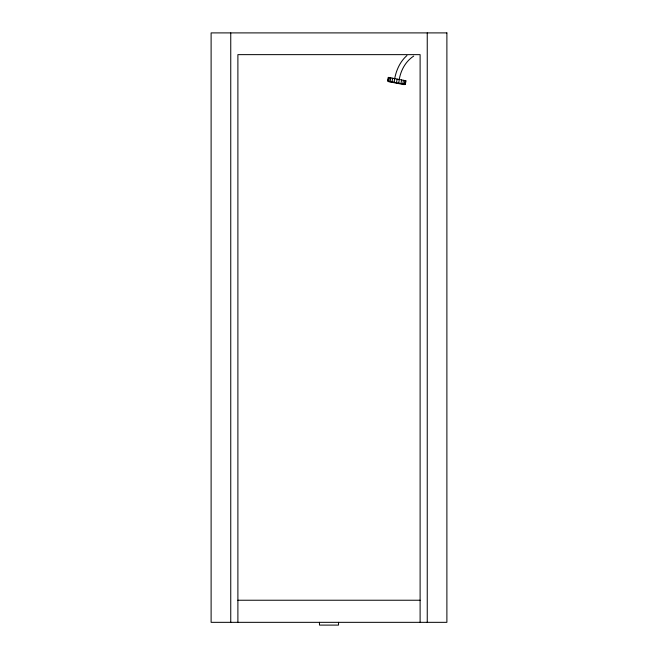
<?xml version="1.0" encoding="UTF-8"?>
<svg xmlns="http://www.w3.org/2000/svg" width="658" height="658" viewBox="0 0 658 658"><rect width="100%" height="100%" fill="white"/><g stroke="black" fill="none" stroke-linecap="round" stroke-linejoin="round"><path stroke-width="0.99" d="M387.899 81.057L388.598 77.438M388.763 81.222L389.462 77.611M390.153 81.493L390.844 77.874M391.979 81.847L392.678 78.228M394.134 82.258C395.351 72.248 399.258 62.313 406.948 55.527M396.461 82.702L397.152 79.092M398.781 83.155C399.628 72.512 404.621 62 413.726 56.062M400.936 83.566L401.627 79.947M402.762 83.92L403.461 80.301M404.152 84.183L404.851 80.564M405.015 84.356L405.706 80.737M237.892 600.236L420.108 600.236M388.565 81.658L390.029 81.937M390.186 81.97L395.877 83.064M396.239 83.13L404.176 84.66M427.248 32.9L427.248 622.336M420.108 622.336L420.108 54.639L237.892 54.639L237.892 622.336M338.533 622.336L338.533 625.1L319.467 625.1L319.467 622.336M230.752 32.9L230.752 622.336M388.302 77.389L387.611 81L405.303 84.405L406.002 80.794L388.302 77.389M446.889 32.9L211.111 32.9L211.111 622.336L446.889 622.336L446.889 32.9"/></g></svg>
